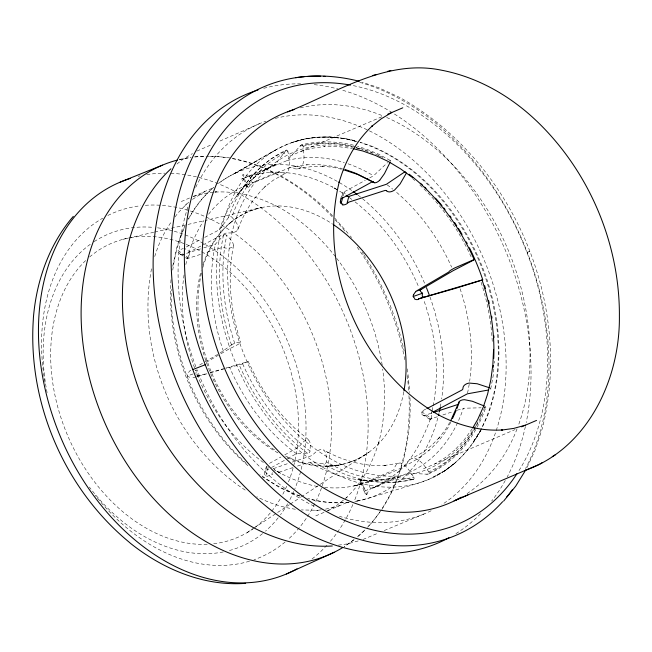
<?xml version="1.0" encoding="UTF-8"?>
<svg xmlns="http://www.w3.org/2000/svg" width="652" height="652" viewBox="0 0 652 652"><rect width="100%" height="100%" fill="white"/><g stroke="black" fill="none" stroke-linecap="round" stroke-linejoin="round"><path stroke-width="0.49" stroke-dasharray="3.26 2.44" d="M364.37 491.934L364.468 491.461A2.958 1.524 16.2 0 1 364.949 490.997M494.387 363.148L494.444 361.2M224.557 234.696L224.81 234.663A1.834 0.815 18.5 0 1 226.733 235.388C229.219 238.469 234.516 242.112 233.18 246.578A12.412 5.518 18.5 0 1 223.864 247.793A4.776 2.119 18.5 0 0 221.061 247.833L204.532 253.098M171.02 279.692C166.04 349.529 195.983 421.249 249.178 466.759M493.825 368.82L493.075 376.4L490.597 389.44A7.775 4.442 12.2 0 1 489.799 389.725M172.723 266.285L176.627 248.021L181.207 234.174L184.932 225.885M184.051 274.924C179.251 307.1 184.361 340.205 195.535 370.58M221.101 353.653L228.55 349.301A4.776 0.465 -24.6 0 1 231.256 347.907A12.412 1.206 -24.6 0 0 240.319 343.001C240.507 341.126 234.533 343.27 232.585 344.272A7.775 0.75 -24.6 0 0 231.786 344.794M185.828 264.533L187.124 258.73L187.947 258.42M432.154 410.654L432.961 406.783M433.156 405.813C440.035 370.466 435.471 333.596 423.686 299.79M233.612 245.405C226.831 277.63 230.71 311.371 240.784 342.496M151.5 268.82C135.461 352.496 174.956 444.803 246.554 490.989M201.386 273.09C187.067 339.831 218.681 414.403 276.236 450.948M431.388 413.58L432.105 410.907M361.029 482.83L364.672 492.847M266.464 466.123L264.777 472.064A6.854 4.727 71.3 0 0 265.38 477.011M340.637 198.974L342.3 192.829L343.017 192.503M267.043 466.221L265.804 470.703L268.991 468.935M342.015 196.382L343.107 192.462L365.316 180.286M343.213 195.755L344.191 192.25L342.308 192.862L339.643 191.142M268.208 467.191L265.486 477.003L271.688 474.599M272.324 472.594L271.778 474.558L274.117 473.784M273.408 468.674L287.573 463.653M430.41 419.032C423.156 438.087 413.873 458.307 397.834 472.227L398.608 471.6L389.097 479.163L378.796 485.332L372.993 488.03L375.259 487.02M188.681 253.074C192.21 241.623 197.295 230.694 203.75 220.604M154.728 256.505C158.566 243.848 164.271 231.664 171.989 220.906M202.821 267.499C207.727 250.441 216.977 234.557 230.327 222.739L228.77 224.149C238.135 215.959 249.455 210.188 261.615 207.548L205.16 220.49M202.992 244.916L225.054 233.44A4.776 2.722 12.2 0 1 227.988 232.951A12.412 7.09 12.2 0 0 237.809 229.952C243.652 213.375 252.992 197.915 265.935 185.926L264.321 187.32L273.164 180.286L286.342 172.829M264.834 471.877L265.079 471.363A2.958 2.029 71.6 0 1 265.682 470.752M431.461 413.401L431.616 413.066A2.934 2.013 69.9 0 1 431.934 412.659M481.119 429.807L472.871 442.692L481.119 429.807L487.647 415.585C503.768 373.409 501.388 326.139 488.267 283.506L488.25 283.433C469.603 225.07 429.481 170.49 371.844 146.219L360.067 142.226M527.028 467.451L534.925 450.605L542.268 428.568C574.004 303.726 512.407 160.229 399.847 97.507L378.812 87.718L362.104 82.209M188.485 218.754C194.899 206.977 203.237 196.13 213.53 187.483A175.812 127.572 66.8 0 0 188.477 219.3M381.836 509.595L390.198 495.381L397.166 479.856L402.903 462.26C408.486 440.825 411.062 418.576 409.896 396.449M449.709 422.447L445.878 428.951L438.69 438.454L440.043 436.783L432.007 445.063L423.148 452.105L411.901 458.535M450.825 422.031C435.463 455.414 399.978 469.766 367.891 481.934L370.613 488.992L407.736 473.165A167.849 121.794 66.8 0 0 463.368 408.233L481.103 407.802M472.35 428.608L463.116 441.355L454.354 450.385L454.721 450.084L445.08 457.761L434.631 464.012M480.614 430.646C471.901 446.612 459.758 460.842 444.517 470.907L455.357 462.757L445.177 470.54L428.421 479.562L417.304 483.458L367.932 498.364L357.549 500.932M490.793 389.293L490.817 389.26A1.834 1.043 12.2 0 0 490.622 388.453M413.833 479.138L413.645 479.269A7.775 4.833 70.4 0 1 412.512 479.359M237.801 229.944C239.61 225.046 234.541 220.612 231.835 217.092A174.956 126.944 66.8 0 1 287.956 151.574C288.771 158.012 290.8 165.249 287.931 171.419A12.412 7.718 70.4 0 1 280.034 172.177A4.776 2.967 70.4 0 0 277.809 171.851L246.994 185.086M429.782 419.358L423.417 415.137M204.744 237.385L219.455 229.732L228.632 217.385A7.775 4.442 12.2 0 1 229.488 216.603L229.854 216.505A1.834 1.043 12.2 0 1 231.81 217.1M219.455 229.732A167.849 121.794 66.8 0 1 275.079 164.793L285.6 150.881M175.013 216.912L178.029 212.919L186.871 203.815L185.029 205.298L188.762 202.332M208.624 214.166C218.469 201.305 231.916 191.232 246.904 185.127M380.018 511.991L372.17 522.374L367.483 527.272M187.246 258.477L187.874 257.393L185.999 256.146M248.184 361.632L240.718 364.541L225.885 368.372M249.145 186.203L252.242 183.269M295.878 166.341L289.716 167.686L252.365 183.212L249.635 176.162L286.986 160.62L300.36 145.714M203.758 247.858L215.462 244.125L223.677 235.233A7.775 3.456 18.5 0 1 224.459 234.696M345.364 498.568C361.933 483.303 372.911 462.887 379.008 441.363L378.535 443.262C384.965 419.146 386.065 393.775 382.651 369.097M364.134 530.769L357.019 537.207M369.757 177.857L373.555 175.779L387.63 162.535M354.093 539.595L344.313 546.515M345.984 498.071L347.206 497.085M176.936 164.035L182.935 159.275L192.446 153.579M192.487 199.365L205.233 191.297M343.474 500.051L337.508 504.795L327.002 511.078M419.464 458.03L420.377 457.313M428.551 450.809L429.44 450.1M219.977 353.099L231.77 344.802M422.944 410.613L425.764 409.122M247.084 532.627L253.009 528.715M253.856 528.153L289.415 504.689M290.254 504.126L300.417 497.427M301.265 496.865L368.983 452.162C356.375 461.38 340.874 466.278 325.283 466.286L341.95 464.599C322.838 468.323 302.781 464.64 285.495 455.976M199.667 364.973L203.049 362.993M206.211 362.365L218.387 355.242M205.078 361.811L219.292 353.49M257.222 160.645L233.457 174.1C256.717 162.625 277.532 144.883 303.392 139.341L292.642 142.356L304.109 139.12L315.698 137.466L304.109 139.12C321.68 135.461 339.928 136.627 357.198 141.248M275.609 150.074L225.934 178.273L218.779 183.155A175.812 127.572 66.8 0 1 352.365 190.938M407.736 473.165L427.272 474.216A7.775 5.819 71.1 0 0 428.617 474.069L428.877 473.841A1.834 1.369 71.1 0 0 428.845 471.852C424.957 466.669 421.045 459.921 414.346 458.209A12.412 9.283 71.1 0 0 406.75 464.077A4.776 3.57 71.1 0 1 405.006 466.107M284.761 454.86L298.16 447.394A4.776 1.899 -59.6 0 0 300.213 445.422A12.412 4.931 -59.6 0 1 307.744 439.538M287.483 458.649L296.415 453.678L307.94 453.327A7.775 3.089 -59.6 0 0 308.844 453.099M269.455 463.368L280.93 456.995M271.542 467.517L284.932 460.076M186.382 246.969L201.81 238.917M200.792 246.065L189.781 251.819L184.182 248.119M428.674 474.004L437.973 469.179L447.109 463.026C465.414 449.065 478.258 428.992 485.781 407.418L485.569 407.541M390.092 160.4L378.323 154.035L365.992 148.949L357.41 146.341M287.94 151.574A1.834 1.141 70.4 0 0 286.75 150.041C264.957 159.308 249.357 177.809 236.081 196.741C246.048 182.968 259.447 171.598 275.079 164.793L244.272 178.029M259.423 123.701L218.876 141.508M196.831 151.109L212.446 144.304M527.313 252.454L529.644 251.313L526.808 252.169M181.305 201.541L189.708 197.939M193.269 196.423L213.677 187.686M289.732 156.178L383.229 116.178M423.49 468.78L515.113 429.578M315.796 515.879L324.207 512.285M327.76 510.76L348.176 502.024M248.119 176.374L241.713 179.072L244.182 178.069A2.934 1.369 -57 0 1 243.392 178.151L243.114 177.996M363.001 539.473L378.698 532.871M384.24 530.549L424.77 513.67M183.318 248.469L180.954 249.374M353.596 145.192C336.53 141.076 318.526 140.604 301.444 144.883A7.775 5.819 71.1 0 0 300.368 145.738M242.634 363.914L242.674 363.897A174.956 126.944 66.8 0 0 310.075 451.037C309.871 447.525 311.566 441.477 307.736 439.546M178.02 250.433L183.497 254.492M193.025 373.971L187.23 376A6.406 3.35 14.9 0 0 191.99 377.818M195.347 373.164L196.505 372.757M196.757 376.481L207.214 373.351M197.295 376.294L198.933 375.723M234.687 343.343L234.728 343.327A174.956 126.944 66.8 0 1 226.757 235.38M297.54 466.058L309.26 462.178L323.857 463.857A7.775 4.075 -53.1 0 0 324.981 463.784L325.307 463.588A1.834 0.962 -53.1 0 0 326.375 461.852M292.259 462.105L311.004 455.895A4.776 2.502 -53.1 0 0 313.457 454.191A12.412 6.504 -53.1 0 1 322.577 449.358C327.06 451.355 326.13 457.802 326.391 461.844A174.956 126.944 66.8 0 0 413.735 477.134A1.834 1.141 70.4 0 1 413.89 479.13M292.862 467.606L277.247 472.757M442.847 414.957L453.107 411.599M457.215 410.255L463.368 408.233M431.094 413.27L424.925 415.283L430.524 418.983L438.054 416.522M184.5 254.019L182.438 254.679L183.489 255.372M186.562 253.351L201.003 248.73M200.409 254.419L188.037 258.379L185.942 256.994M210.197 372.504L223.62 368.682M225.853 368.038L248.184 361.591L257.499 380.222L265.543 393.4L274.419 405.813L284.06 417.345L294.362 427.875L308.779 439.961M196.073 376.864L193.742 377.541A2.934 1.483 14.9 0 1 192.633 377.744L191.981 377.72M198.306 376.228L207.246 373.686M210.221 372.83L225.136 368.584M300.882 151.411L312.61 148.167L324.826 146.488L324.354 146.545L336.937 146.439L352.528 148.566M193.416 196.496L204.304 193.489L213.75 192.185M339.733 505.642L325.095 509.285M358.184 540.932L347.5 543.89L338.013 545.194M249.512 176.211L245.364 175.632A7.881 3.945 16 0 1 244.044 175.07M249.635 176.162L258.469 173.872L270.507 172.218L269.52 172.348C291.517 170.938 313.392 176.961 332.74 187.189L332.023 186.774L337.948 190.148L332.023 186.774M179.324 159.634L191.117 157.385M362.227 483.931L352.838 486.188L362.341 483.89L393.099 470.271A4.776 2.967 70.4 0 0 394.46 468.372A12.412 7.718 70.4 0 1 400.589 463.018C406.807 465.357 410.084 472.015 413.735 477.134M297.385 168.901L312.773 166.382L324.305 166.293L322.161 166.113L334.003 167.474L342.267 169.414M398.527 463.213L383.409 465.658L385.536 465.447C365.038 466.767 344.647 461.143 326.611 451.616L328.241 452.545L323.922 449.994M122.959 239.333L153.66 232.299M154.654 232.071L204.174 220.718M187.148 258.722L185.551 257.662M413.458 479.334C394.998 484.265 375.854 482.138 357.231 479.587L365.193 480.377L380.817 480.092L395.829 477.337L412.512 479.383M354.835 501.388L359.602 500.581M306.228 164.915C318.404 163.905 330.67 165.421 342.422 168.672M294.728 166.496L307.353 164.76M214.695 192.055L216.586 191.794L215.021 191.998M321.322 509.807L315.649 510.589L317.997 510.28L301.33 509.929M194.761 156.945L205.999 156.284M429.823 419.366L431.901 418.731L421.803 411.86M348.999 502.252C335.707 503.678 322.161 502.505 309.26 499.024M484.094 407.72L484.24 407.712A7.775 3.456 18.5 0 0 485.593 407.557M316.416 137.246L328.755 137.116L322.145 137.091M215.217 192.095C237.369 190.767 259.349 197.01 278.844 207.271L277.149 206.293C299.928 218.73 319.521 236.407 335.495 256.758M209.805 156.284L215.527 156.276L231.444 158.102M362.373 480.125L365.193 480.377M324.533 487.288C337.182 488.91 350.124 487.386 362.341 483.89L365.063 490.94L395.829 477.337A167.849 121.794 66.8 0 1 309.26 462.178M295.364 509.245C281.933 507.37 268.909 502.871 256.831 496.742M232.381 158.33L247.499 161.875L263.538 167.548L280.23 175.551C300.181 186.602 318.461 200.661 334.028 217.336M317.508 486.482C302.12 483.58 287.442 477.606 274.036 469.562L281.216 473.645L274.826 470.01M356.505 141.476L343.115 138.191L356.505 141.476A181.867 131.965 66.8 0 0 235.266 362.08A181.867 131.965 66.8 0 0 478.576 433.621A181.867 131.965 66.8 0 0 360.328 142.601M299.741 496.107L292.129 493.417L278.95 487.174L262.267 476.808M180.857 254.573L181.362 254.769A2.934 2.021 69.9 0 0 182.348 254.72M244.052 175.062L242.952 174.443M183.049 256.008L179.732 253.718M349.203 197.466L352.129 199.683M355.063 201.892C383.474 224.239 404.949 254.598 419.024 287.744M263.4 462.521C233.343 440.459 210.946 409.024 197.091 374.615M246.635 186.961L242.715 177.254M334.704 218.037L349.668 235.217M350.303 235.983L351.583 237.507M362.178 252.324L363.351 253.962M336.693 258.306C360.409 289.464 376.131 326.57 382.219 365.242M363.865 254.802C382.879 284.117 396.766 316.799 404.15 350.963M361.917 481.983L366.791 494.599M247.752 187.271L242.878 174.654A6.406 3.04 -55.8 0 0 243.033 178.094M197.075 374.566L197.018 374.419A3.162 0.693 83 0 0 197.026 373.759M301.77 144.777A1.834 1.369 71.1 0 1 303.066 146.284C303.726 152.894 305.356 160.588 301.689 166.61A12.412 9.283 71.1 0 1 292.316 167.882A4.776 3.57 71.1 0 0 289.716 167.686M407.467 368.853L409.758 392.545M403.759 391.925A135.225 98.118 66.8 0 1 287.173 457.59M277.997 452.936A135.225 98.118 66.8 0 1 201.142 270.751M202.984 264.614A135.225 98.118 66.8 0 1 332.381 223.946M280.115 499.057A160.001 116.097 66.8 0 1 213.049 543.841M207.214 544.29A160.001 116.097 66.8 0 1 67.515 435.226A160.001 116.097 66.8 0 1 86.724 259.569M89.626 256.969A160.001 116.097 66.8 0 1 245.568 287.736A160.001 116.097 66.8 0 1 288.502 481.877M286.725 486.147A160.001 116.097 66.8 0 1 282.332 495.153M300.303 107.882A211.786 153.668 66.8 0 1 383.042 115.95M386.628 117.474A211.786 153.668 66.8 0 1 518.756 424.379M517.052 428.943A211.786 153.668 66.8 0 1 466.449 494.004M263.767 88.305A243.97 177.026 66.8 0 1 300.694 83.839M314.215 84.646A243.97 177.026 66.8 0 1 337.883 88.957M342.789 90.302A243.97 177.026 66.8 0 1 526.213 422.569M525.382 426.522A243.97 177.026 66.8 0 1 507.174 477.019M505.267 480.516A243.97 177.026 66.8 0 1 491.665 501.062M480.557 513.752A243.97 177.026 66.8 0 1 454.004 534.819M359.774 82.348A243.97 177.026 66.8 0 1 525.569 468.495M353.351 85.64A234.516 170.164 66.8 0 1 522.594 241.802A234.516 170.164 66.8 0 1 518.169 471.885M296.415 453.678A167.849 121.794 66.8 0 1 229.618 367.304M223.359 351.118A167.849 121.794 66.8 0 1 215.462 244.125M286.986 160.62A167.849 121.794 66.8 0 1 344.346 162.593M348.046 163.815A167.849 121.794 66.8 0 1 373.555 175.779M387.198 184.866A167.849 121.794 66.8 0 1 392.732 189.145M396.62 192.373A167.849 121.794 66.8 0 1 451.665 267.165M460.116 288.771A167.849 121.794 66.8 0 1 469.644 381.371M469.195 384.289A167.849 121.794 66.8 0 1 467.565 392.895M412.031 479.334A176.268 127.906 66.8 0 1 323.425 463.825M307.597 453.344A176.268 127.906 66.8 0 1 239.219 364.941M231.517 344.989A176.268 127.906 66.8 0 1 223.424 235.486M228.355 217.744A176.268 127.906 66.8 0 1 285.291 151.28M299.961 146.146A176.268 127.906 66.8 0 1 363.392 149.944M412.61 178.624A176.268 127.906 66.8 0 1 414.811 180.49M419.864 185.013A176.268 127.906 66.8 0 1 471.975 258.754M481.086 282.332A176.268 127.906 66.8 0 1 492.252 341.509M481.143 414.427A176.268 127.906 66.8 0 1 479.986 417.223M477.94 421.787A176.268 127.906 66.8 0 1 426.701 474.2M303.09 146.276A174.956 126.944 66.8 0 1 382.871 157.458M484.656 407.28A174.956 126.944 66.8 0 1 428.861 471.836M362.977 482.871A3.162 0.53 9.5 0 1 363.694 482.969M361.151 482.855A2.983 1.744 23.4 0 1 361.273 482.154M362.577 483.442A4.132 1.826 -23.6 0 1 360.825 483.156M368.567 482.293A4.091 1.899 10.4 0 1 363.539 482.398M249.333 186.488A2.983 1.85 -67.8 0 1 248.322 187.393M247.051 186.765A4.091 1.899 10.4 0 1 246.309 184.964M247.947 186.708A3.162 1.703 -32.6 0 1 246.855 186.757M422.219 411.991A3.162 1.972 -19.7 0 1 423.36 411.135M422.121 413.564A2.983 2.567 12.6 0 1 421.673 412.284M424.802 415.308A4.352 3.602 -63.3 0 1 421.803 414.289M310.059 451.054A1.834 0.725 -59.6 0 1 309.113 452.896M273.547 468.56A4.091 2.812 63.2 0 1 273.09 468.731M195.388 370.026A2.983 0.652 68.4 0 1 196.358 371.322M196.765 370.727A4.132 1.606 47.2 0 1 196.488 370.271M198.966 375.413A4.091 2.078 -61.6 0 1 196.814 374.851M188.558 255.168A2.983 1.019 -87.1 0 1 188.265 257.662M189.349 255.307A4.352 1.385 -86.3 0 1 189.879 252.65M484.974 406.335A1.834 0.815 18.5 0 1 485.822 407.435M439.146 412.52A175.812 127.572 66.8 0 1 354.867 501.486M349.097 502.26A175.812 127.572 66.8 0 1 307.622 498.348M300.164 495.993A175.812 127.572 66.8 0 1 259.912 474.403M246.26 463.327A175.812 127.572 66.8 0 1 171.264 289.382M172.772 270.107A175.812 127.572 66.8 0 1 185.021 226.309M358.013 195.111A175.812 127.572 66.8 0 1 424.941 284.085M429.945 296.88A175.812 127.572 66.8 0 1 441.657 398.975M440.882 403.873A175.812 127.572 66.8 0 1 440.353 406.783M366.815 494.762A6.854 3.529 15.8 0 1 364.289 491.926M366.905 494.542A6.406 2.877 -57.1 0 1 369.122 490.141L369.586 489.685A2.934 1.369 -57.1 0 1 370.523 489.024M345.177 193.962A6.854 4.694 71.2 0 1 344.37 192.201M431.909 418.437A6.406 4.319 70.6 0 1 431.331 413.539M190.759 370.173A2.958 1.353 -55.9 0 0 189.96 370.752L189.349 371.387A6.854 3.154 -56 0 0 187.14 375.813M180.824 254.687A6.406 4.482 70.8 0 1 177.915 250.751M285.617 150.897A7.775 4.833 70.4 0 1 286.464 150.09M389.847 160.555A7.775 3.089 -59.6 0 1 390.1 160.376M390.344 160.286A1.834 0.725 -59.6 0 1 390.491 161.337M431.111 510.76A211.786 153.676 66.8 0 1 339.456 516.335M314.158 506.237A211.786 153.676 66.8 0 1 196.896 369.513M195.828 366.709A211.786 153.676 66.8 0 1 188.371 205.608M195.714 187.368A211.786 153.676 66.8 0 1 265.812 121.239M275.299 118.387A211.786 153.676 66.8 0 1 483.034 257.442A211.786 153.676 66.8 0 1 441.909 504.632M262.552 533.613A169.707 123.146 66.8 0 1 228.11 550.858M223.277 551.951A169.707 123.146 66.8 0 1 89.357 487.052M47.107 392.667A169.707 123.146 66.8 0 1 91.109 243.701M94.19 241.615A169.707 123.146 66.8 0 1 153.75 227.409M157.531 227.817A169.707 123.146 66.8 0 1 279.773 325.046A169.707 123.146 66.8 0 1 294.867 488.804M293.759 491.437A169.707 123.146 66.8 0 1 289.488 500.361M287.613 503.768A169.707 123.146 66.8 0 1 280.499 514.754M278.159 517.818A169.707 123.146 66.8 0 1 265.486 531.152M138.118 176.301A212.829 154.426 66.8 0 1 140.066 175.861M146.733 174.622A212.829 154.426 66.8 0 1 164.94 173.179M170.742 173.293A212.829 154.426 66.8 0 1 331.232 288.852A212.829 154.426 66.8 0 1 354.778 499.905M352.862 504.566A212.829 154.426 66.8 0 1 329.537 542.317M326.954 545.211A212.829 154.426 66.8 0 1 311.705 559.22M249.496 561.209A187.205 135.836 66.8 0 1 95.135 495.259M44.931 382.325A187.205 135.836 66.8 0 1 102.714 218.2M107.865 215.453A187.205 135.836 66.8 0 1 140.506 205.771M145.323 205.307A187.205 135.836 66.8 0 1 301.24 310.678A187.197 135.836 66.8 0 1 314.9 340.303A187.205 135.836 66.8 0 1 288.151 539.359M285.136 541.983A187.205 135.836 66.8 0 1 253.978 559.758M179.341 159.577A211.818 153.701 66.8 0 1 190.791 157.385M194.646 156.912A211.818 153.701 66.8 0 1 227.703 157.825M232.511 158.664A211.818 153.701 66.8 0 1 332.512 217.083M335.185 219.928A211.818 153.701 66.8 0 1 346.065 232.462M357.263 247.238A211.818 153.701 66.8 0 1 405.12 361.713M407.231 375.609A211.818 153.701 66.8 0 1 408.739 391.64M408.959 395.674A211.818 153.701 66.8 0 1 367.581 527.223M364.859 530.043A211.818 153.701 66.8 0 1 356.962 537.313M353.857 539.84A211.818 153.701 66.8 0 1 344.207 546.645M475.487 425.829A172.104 124.882 66.8 0 1 247.214 362.129A172.104 124.882 66.8 0 1 352.667 147.295M356.473 148.159A172.104 124.882 66.8 0 1 360.279 149.153M365.03 150.579A172.104 124.882 66.8 0 1 372.634 153.293M377.793 155.437A172.104 124.882 66.8 0 1 380.369 156.602M445.177 470.54L433.865 477.068L445.177 470.54M335.519 137.548L329.464 136.896L342.414 138.42L335.519 137.548"/><path stroke-width="0.98" d="M493.58 349.358L492.855 364.827L490.858 379.766L487.614 394.044L483.262 407.109L477.639 419.611L472.83 427.793M420.263 290.433L420.353 290.091A2.934 1.483 15 0 1 420.956 289.553M341.583 197.955L341.363 198.738L371.819 182.063A4.776 1.899 -59.6 0 1 373.319 182.071L355.495 173.188L356.342 173.587M341.077 203.465L342.83 197.157M456.913 408.559L458.552 404.036M459.098 401.876L450.662 420.817M390.173 162.169L384.427 173.701L379.708 180.27M452.529 418.494L456.18 410.361M406.465 172.951L400.035 184.035L394.541 190.082A12.412 6.504 -53.1 0 1 386.571 190.832M525.675 470.076L515.716 486.139L503.588 501.168M73.317 216.366C49.096 244.353 36.512 280.841 33.423 317.385L33.317 319.537C27.686 403.115 64.401 488.601 128.957 541.999L130.596 543.426C162.853 569.114 203.823 586.515 245.657 583.336M170.946 168.803C150.563 187.589 137.05 212.723 129.544 239.211L129.332 240.123C102.519 348.111 155.38 471.657 252.006 526.832L252.813 527.313C277.157 540.166 304.663 547.745 332.324 545.977M525.414 470.328C588.071 448.087 620.207 379.024 619.384 315.886L619.4 313.816C619.139 242.185 588.74 171.126 537.101 121.468L535.594 120.058C509.342 95.257 476.653 76.781 440.972 70.098C386.114 58.859 336.35 92.78 287.671 111.9M391.64 112.576L381.2 118.827L371.55 126.496L372.471 125.755C356.033 140.905 345.128 161.174 339.081 182.536L339.317 181.59C317.451 269.643 360.556 370.393 439.35 415.373L438.494 414.892C458.128 425.267 480.312 431.379 502.627 429.945L501.453 430.1L513.662 428.421L525.398 425.177M542.342 462.57L539.277 464.395L454.094 500.842M552.277 456.62L555.308 454.811M426.848 408.641L461.755 390.124A4.776 2.722 12.2 0 0 462.912 388.462A12.412 7.09 12.2 0 1 469.09 383.05L477.199 383.759L489.465 387.777M433.172 411.958L467.362 393.832L488.641 389.977M286.383 574.004L334.207 552.26M455.96 500.06L467.957 494.909M387.826 114.206L402.789 107.808M521.584 426.807L536.539 420.41M192.78 369.562L205.241 364.729M120.221 182.128L162.487 165.135M474.338 259.439L454.754 267.931A12.412 1.206 -24.6 0 0 449.081 271.648A4.776 0.465 -24.6 0 1 448.014 272.471L415.862 291.338L421.053 289.521L453.205 270.653L473.352 260.229A7.775 0.75 -24.6 0 0 474.297 259.724M413.164 296.497L422.447 293.253M482.244 280.034L455.503 288.355M433.833 412.374L457.761 404.525A4.776 2.119 18.5 0 0 458.788 403.311M455.455 288.363L418.641 298.795L482.13 279.993M372.854 75.453L376.294 74.499M387.459 71.418L390.858 70.473M295.682 77.718C316.872 74.442 338.575 75.991 359.317 81.296M353.449 148.786L362.691 150.954L375.617 155.526L388.062 161.386L400.63 168.901L412.822 177.776M343.188 169.634L357.883 174.5L374.435 182.747M345.226 169.553L354.558 172.853M484.387 406.041L472.341 401.257L464.485 399.684A12.412 5.518 18.5 0 0 458.804 403.319M367.508 178.876L368.29 179.251M347.272 196.17L347.948 196.456A2.958 2.029 71.6 0 0 348.779 196.448M422.7 296.847L423.067 297.076A2.958 1.353 -55.9 0 0 423.71 297.027M340.205 201.753L340.254 201.998A3.162 2.812 7.1 0 0 341.183 203.367M333.172 224.475A135.225 98.118 66.8 0 1 403.93 390.988M461.323 497.15A211.786 153.668 66.8 0 1 224.981 369.456A211.786 153.668 66.8 0 1 294.5 109.463M448.943 537.721A243.97 177.026 66.8 0 1 179.186 387.956A243.97 177.026 66.8 0 1 258.005 89.984M502.643 501.69A243.97 177.026 66.8 0 1 201.786 390.711A243.97 177.026 66.8 0 1 304.077 76.7M307.923 76.414A243.97 177.026 66.8 0 1 320.605 76.203M323.506 76.308A243.97 177.026 66.8 0 1 325.421 76.406M512.602 489.416A243.97 177.026 66.8 0 1 506.514 497.231M517.093 473.548A234.516 170.164 66.8 0 1 209.691 375.65A234.516 170.164 66.8 0 1 350.491 85.094M409.146 174.198A174.956 126.944 66.8 0 1 474.143 259.512M482.097 280.083A174.956 126.944 66.8 0 1 493.735 358.567M493.319 365.405A174.956 126.944 66.8 0 1 493.148 367.426M386.563 190.84A4.776 2.502 -53.1 0 0 384.656 190.563L347.157 202.674L348.901 196.399L386.4 184.28L404.933 171.778A7.775 4.075 -53.1 0 1 405.21 171.615M342.887 204.011A2.983 2.641 -58.9 0 1 341.403 203.791M347.907 202.862A4.352 2.396 -18.4 0 1 342.414 204.94M340.597 201.77A4.091 2.812 63.2 0 1 341.216 198.697M379.708 180.278A12.412 4.931 -59.6 0 1 373.327 182.063M413.262 296.481A3.162 2.926 -67.8 0 1 413.49 294.72M414.501 298.029A2.983 2.942 58 0 1 413.36 296.962M418.763 299.178A4.132 3.504 31.3 0 1 414.485 298.909M413.824 294.459A4.091 2.078 -61.6 0 1 415.789 291.794M353.172 191.517A175.812 127.572 66.8 0 1 357.206 194.5M426.416 287.646A175.812 127.572 66.8 0 1 429.285 295.071M440.165 407.744A175.812 127.572 66.8 0 1 439.366 411.575M347.231 196.317A6.854 4.694 71.2 0 1 346.147 195.307M422.61 296.962A6.854 3.13 -56.2 0 1 422.61 293.4M422.553 293.196A6.406 3.187 16.1 0 1 420.165 290.417M297.002 568.862A212.829 154.426 66.8 0 1 61.206 438.535A212.829 154.426 66.8 0 1 130.424 178.403M342.577 547.656A211.818 153.701 66.8 0 1 103.709 420.222A211.818 153.701 66.8 0 1 177.409 160.066M420.434 183.253A172.104 124.882 66.8 0 1 422.553 185.168M424.656 187.124A172.104 124.882 66.8 0 1 426.049 188.444M435.495 198.175A172.104 124.882 66.8 0 1 441.942 205.616M443.816 207.915A172.104 124.882 66.8 0 1 445.055 209.471M449.88 215.836A172.104 124.882 66.8 0 1 451.054 217.458M454.501 222.405A172.104 124.882 66.8 0 1 456.734 225.771M458.38 228.322A172.104 124.882 66.8 0 1 462.081 234.386M466.327 241.884A172.104 124.882 66.8 0 1 467.215 243.538M469.383 247.727A172.104 124.882 66.8 0 1 482.806 279.952M484.64 285.715A172.104 124.882 66.8 0 1 485.504 288.64M488.576 300.409A172.104 124.882 66.8 0 1 489.244 303.367M491.665 316.179A172.104 124.882 66.8 0 1 491.967 318.143M493.857 335.796A172.104 124.882 66.8 0 1 493.971 337.744"/></g></svg>
